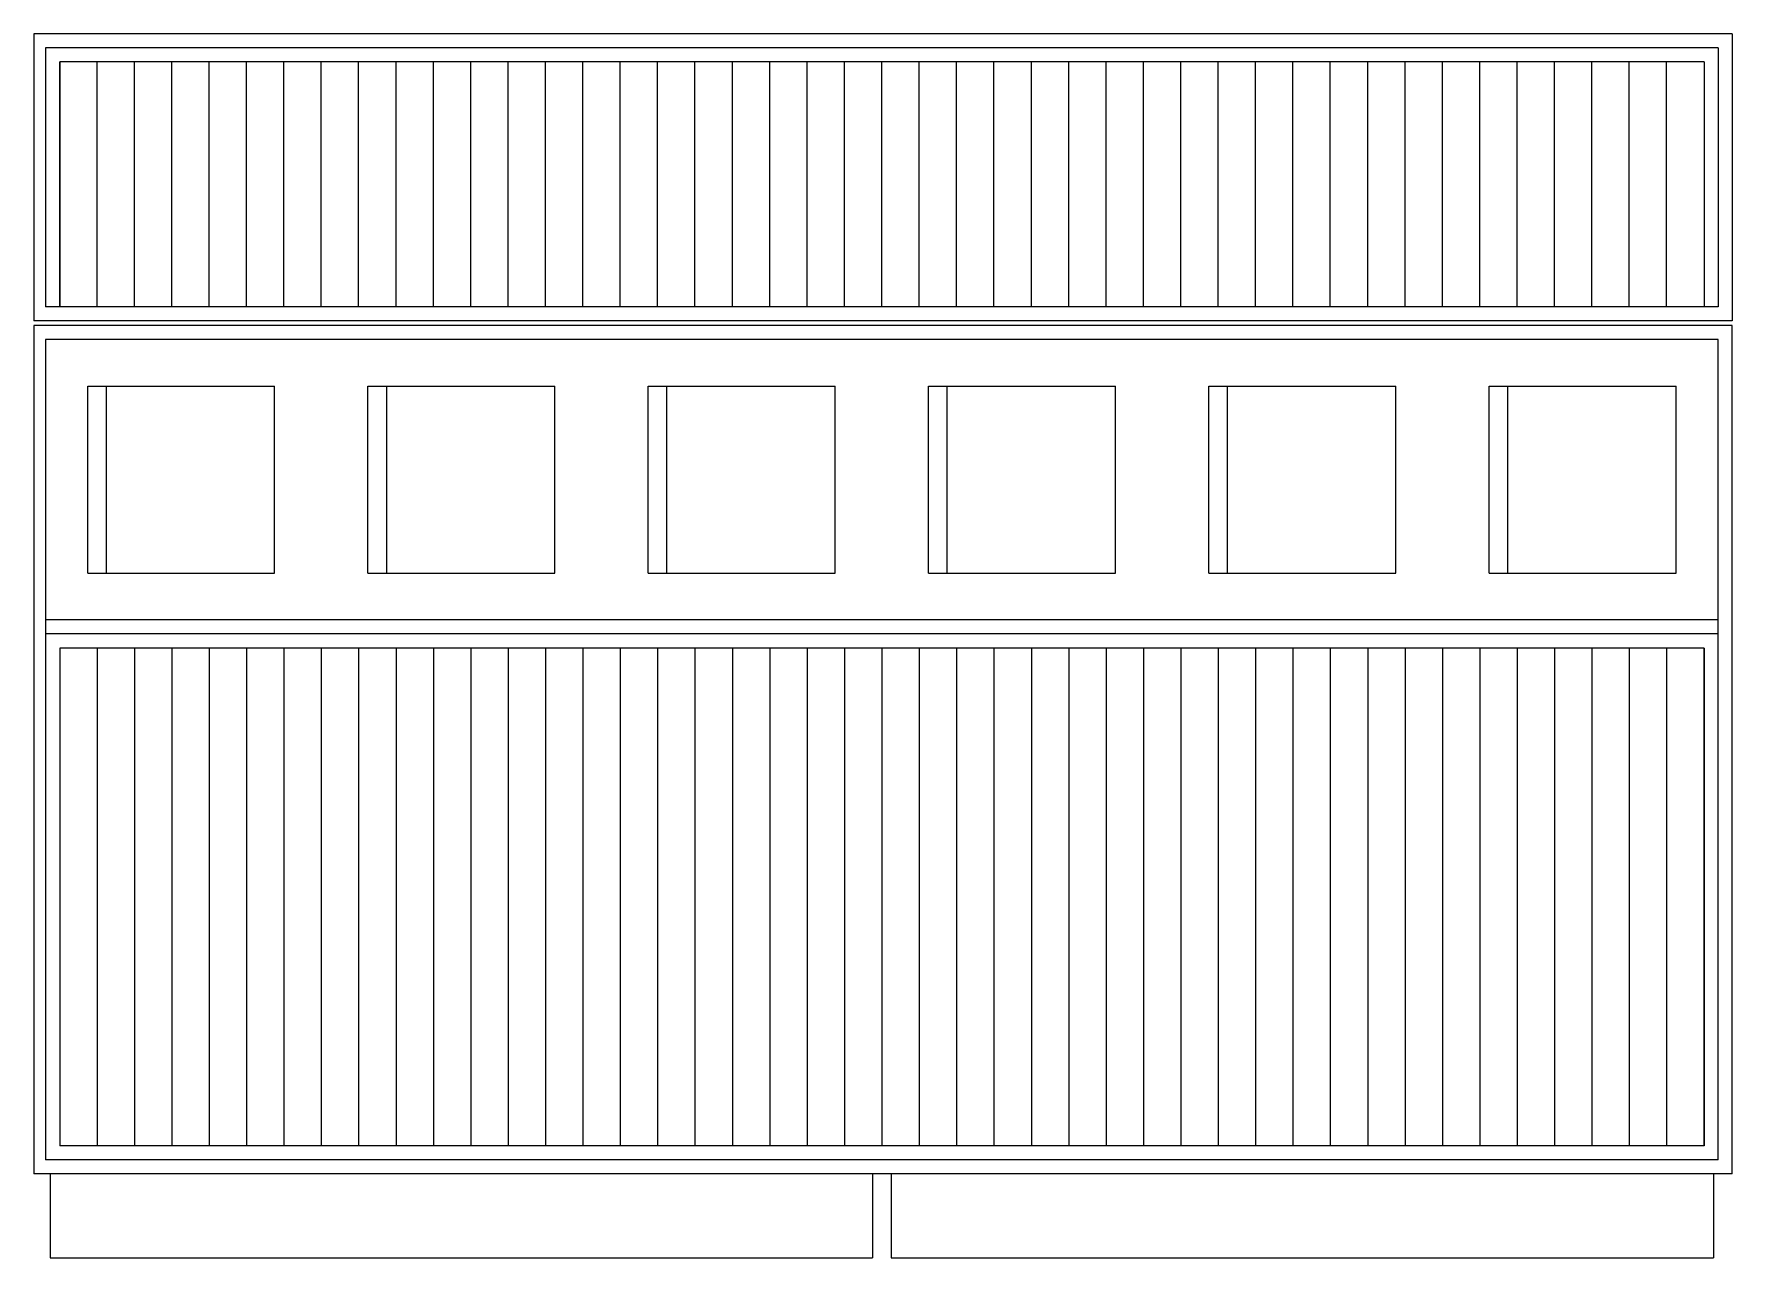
# Model space of a CAD drawing. Header units: centimetres. Extents: x -15 to 273, y 1 to 137.
# Drawn here: x 47.09 to 65.27, y 12.18 to 25.27 of the extents above; entities that cross this region are included whole.
import ezdxf

# ---------------------------------------------------------------- set-up
doc = ezdxf.new("R2010")
doc.units = ezdxf.units.CM
doc.header["$LTSCALE"] = 0.003
doc.header["$MEASUREMENT"] = 0
for name, color, linetype in [('ALV', 2, 'CONTINUOUS'), ('COB', 1, 'CONTINUOUS'), ('ESQ', 1, 'CONTINUOUS')]:
    doc.layers.add(name, color=color, linetype=linetype)

msp = doc.modelspace()

# ---------------------------------------------------------------- linework, layer by layer
at = {"layer": 'ALV'}
for p, q in [((65.267, 25.271), (47.092, 25.271)), ((47.092, 25.271), (47.092, 22.202)), ((65.267, 25.271), (65.267, 22.202)), ((65.117, 25.121), (47.217, 25.121)), ((47.217, 25.121), (47.217, 22.352)), ((65.117, 25.121), (65.117, 22.352)), ((64.967, 24.971), (47.367, 24.971)), ((47.367, 24.971), (47.367, 22.352)), ((47.367, 22.352), (47.367, 24.971)), ((64.967, 24.971), (64.967, 22.352)), ((65.267, 22.202), (47.092, 22.202)), ((65.117, 22.352), (47.217, 22.352)), ((65.267, 22.152), (47.092, 22.152)), ((47.092, 22.152), (47.092, 13.077)), ((47.217, 22.002), (47.217, 13.227)), ((65.117, 22.002), (47.217, 22.002)), ((65.117, 13.227), (65.117, 22.002)), ((65.267, 13.077), (65.267, 22.152)), ((47.667, 19.502), (47.667, 21.502)), ((47.667, 21.502), (49.667, 21.502)), ((47.867, 19.502), (47.867, 21.502)), ((49.667, 19.502), (49.667, 21.502)), ((50.667, 19.502), (50.667, 21.502)), ((50.667, 21.502), (52.667, 21.502)), ((50.867, 19.502), (50.867, 21.502)), ((52.667, 19.502), (52.667, 21.502)), ((53.667, 19.502), (53.667, 21.502)), ((53.667, 21.502), (55.667, 21.502)), ((53.867, 19.502), (53.867, 21.502)), ((55.667, 19.502), (55.667, 21.502)), ((56.667, 19.502), (56.667, 21.502)), ((56.667, 21.502), (58.667, 21.502)), ((56.667, 19.502), (56.667, 21.502)), ((56.667, 21.502), (58.667, 21.502)), ((56.867, 19.502), (56.867, 21.502)), ((56.867, 19.502), (56.867, 21.502)), ((58.667, 19.502), (58.667, 21.502)), ((58.667, 19.502), (58.667, 21.502)), ((59.667, 19.502), (59.667, 21.502)), ((59.667, 21.502), (61.667, 21.502)), ((59.667, 19.502), (59.667, 21.502)), ((59.667, 21.502), (61.667, 21.502)), ((59.867, 19.502), (59.867, 21.502)), ((59.867, 19.502), (59.867, 21.502)), ((61.667, 19.502), (61.667, 21.502)), ((61.667, 19.502), (61.667, 21.502)), ((62.667, 19.502), (62.667, 21.502)), ((62.667, 21.502), (64.667, 21.502)), ((62.667, 19.502), (62.667, 21.502)), ((62.667, 21.502), (64.667, 21.502)), ((62.867, 19.502), (62.867, 21.502)), ((62.867, 19.502), (62.867, 21.502)), ((64.667, 19.502), (64.667, 21.502)), ((64.667, 19.502), (64.667, 21.502)), ((47.667, 19.502), (49.667, 19.502)), ((50.667, 19.502), (52.667, 19.502)), ((53.667, 19.502), (55.667, 19.502)), ((56.667, 19.502), (58.667, 19.502)), ((56.667, 19.502), (58.667, 19.502)), ((59.667, 19.502), (61.667, 19.502)), ((59.667, 19.502), (61.667, 19.502)), ((62.667, 19.502), (64.667, 19.502)), ((62.667, 19.502), (64.667, 19.502)), ((65.117, 19.002), (47.217, 19.002)), ((65.117, 18.852), (47.217, 18.852)), ((64.967, 18.702), (47.367, 18.702)), ((47.367, 18.702), (47.367, 13.377)), ((64.967, 13.377), (64.967, 18.702)), ((64.967, 18.702), (64.967, 13.377)), ((64.967, 13.377), (47.367, 13.377)), ((65.117, 13.227), (47.217, 13.227)), ((65.267, 13.077), (47.092, 13.077)), ((47.267, 13.077), (47.267, 12.177)), ((56.067, 13.077), (56.067, 12.177)), ((56.267, 13.077), (56.267, 12.177)), ((65.067, 13.077), (65.067, 12.177)), ((47.267, 12.177), (56.067, 12.177)), ((56.267, 12.177), (65.067, 12.177))]:
    msp.add_line(p, q, dxfattribs=at)
at = {"layer": 'COB'}
for p, q in [((47.767, 22.352), (47.767, 24.971)), ((48.167, 22.352), (48.167, 24.971)), ((48.567, 22.352), (48.567, 24.971)), ((48.967, 22.352), (48.967, 24.971)), ((49.367, 22.352), (49.367, 24.971)), ((49.767, 22.352), (49.767, 24.971)), ((50.167, 22.352), (50.167, 24.971)), ((50.567, 22.352), (50.567, 24.971)), ((50.967, 22.352), (50.967, 24.971)), ((51.367, 22.352), (51.367, 24.971)), ((51.767, 22.352), (51.767, 24.971)), ((52.167, 22.352), (52.167, 24.971)), ((52.567, 22.352), (52.567, 24.971)), ((52.967, 22.352), (52.967, 24.971)), ((53.367, 22.352), (53.367, 24.971)), ((53.767, 22.352), (53.767, 24.971)), ((54.167, 22.352), (54.167, 24.971)), ((54.567, 22.352), (54.567, 24.971)), ((54.967, 22.352), (54.967, 24.971)), ((55.367, 22.352), (55.367, 24.971)), ((55.767, 22.352), (55.767, 24.971)), ((56.167, 22.352), (56.167, 24.971)), ((56.567, 22.352), (56.567, 24.971)), ((56.967, 22.352), (56.967, 24.971)), ((57.367, 22.352), (57.367, 24.971)), ((57.767, 22.352), (57.767, 24.971)), ((58.167, 22.352), (58.167, 24.971)), ((58.567, 22.352), (58.567, 24.971)), ((58.967, 22.352), (58.967, 24.971)), ((59.367, 22.352), (59.367, 24.971)), ((59.767, 22.352), (59.767, 24.971)), ((60.167, 22.352), (60.167, 24.971)), ((60.567, 22.352), (60.567, 24.971)), ((60.967, 22.352), (60.967, 24.971)), ((61.367, 22.352), (61.367, 24.971)), ((61.767, 22.352), (61.767, 24.971)), ((62.167, 22.352), (62.167, 24.971)), ((62.567, 22.352), (62.567, 24.971)), ((62.967, 22.352), (62.967, 24.971)), ((63.367, 22.352), (63.367, 24.971)), ((63.367, 22.352), (63.367, 24.971)), ((63.767, 22.352), (63.767, 24.971)), ((64.167, 22.352), (64.167, 24.971)), ((64.567, 22.352), (64.567, 24.971)), ((47.767, 18.702), (47.767, 13.377)), ((48.167, 18.702), (48.167, 13.377)), ((48.567, 18.702), (48.567, 13.377)), ((48.967, 18.702), (48.967, 13.377)), ((49.367, 18.702), (49.367, 13.377)), ((49.767, 18.702), (49.767, 13.377)), ((50.167, 18.702), (50.167, 13.377)), ((50.567, 18.702), (50.567, 13.377)), ((50.967, 18.702), (50.967, 13.377)), ((51.367, 18.702), (51.367, 13.377)), ((51.767, 18.702), (51.767, 13.377)), ((52.167, 18.702), (52.167, 13.377)), ((52.567, 18.702), (52.567, 13.377)), ((52.967, 18.702), (52.967, 13.377)), ((53.367, 18.702), (53.367, 13.377)), ((53.767, 18.702), (53.767, 13.377)), ((54.167, 18.702), (54.167, 13.377)), ((54.567, 18.702), (54.567, 13.377)), ((54.967, 18.702), (54.967, 13.377)), ((55.367, 18.702), (55.367, 13.377)), ((55.767, 18.702), (55.767, 13.377)), ((56.167, 18.702), (56.167, 13.377)), ((56.567, 18.702), (56.567, 13.377)), ((56.967, 18.702), (56.967, 13.377)), ((57.367, 18.702), (57.367, 13.377)), ((57.767, 18.702), (57.767, 13.377)), ((58.167, 18.702), (58.167, 13.377)), ((58.567, 18.702), (58.567, 13.377)), ((58.967, 18.702), (58.967, 13.377)), ((59.367, 18.702), (59.367, 13.377)), ((59.767, 18.702), (59.767, 13.377)), ((60.167, 18.702), (60.167, 13.377)), ((60.567, 18.702), (60.567, 13.377)), ((60.967, 18.702), (60.967, 13.377)), ((61.367, 18.702), (61.367, 13.377)), ((61.767, 18.702), (61.767, 13.377)), ((62.167, 18.702), (62.167, 13.377)), ((62.567, 18.702), (62.567, 13.377)), ((62.967, 18.702), (62.967, 13.377)), ((63.367, 18.702), (63.367, 13.377)), ((63.767, 18.702), (63.767, 13.377)), ((64.167, 18.702), (64.167, 13.377)), ((64.567, 18.702), (64.567, 13.377))]:
    msp.add_line(p, q, dxfattribs=at)
at = {"layer": 'ESQ'}
msp.add_line((65.067, 13.077), (65.067, 13.027), dxfattribs=at)

doc.saveas('drawing.dxf')
